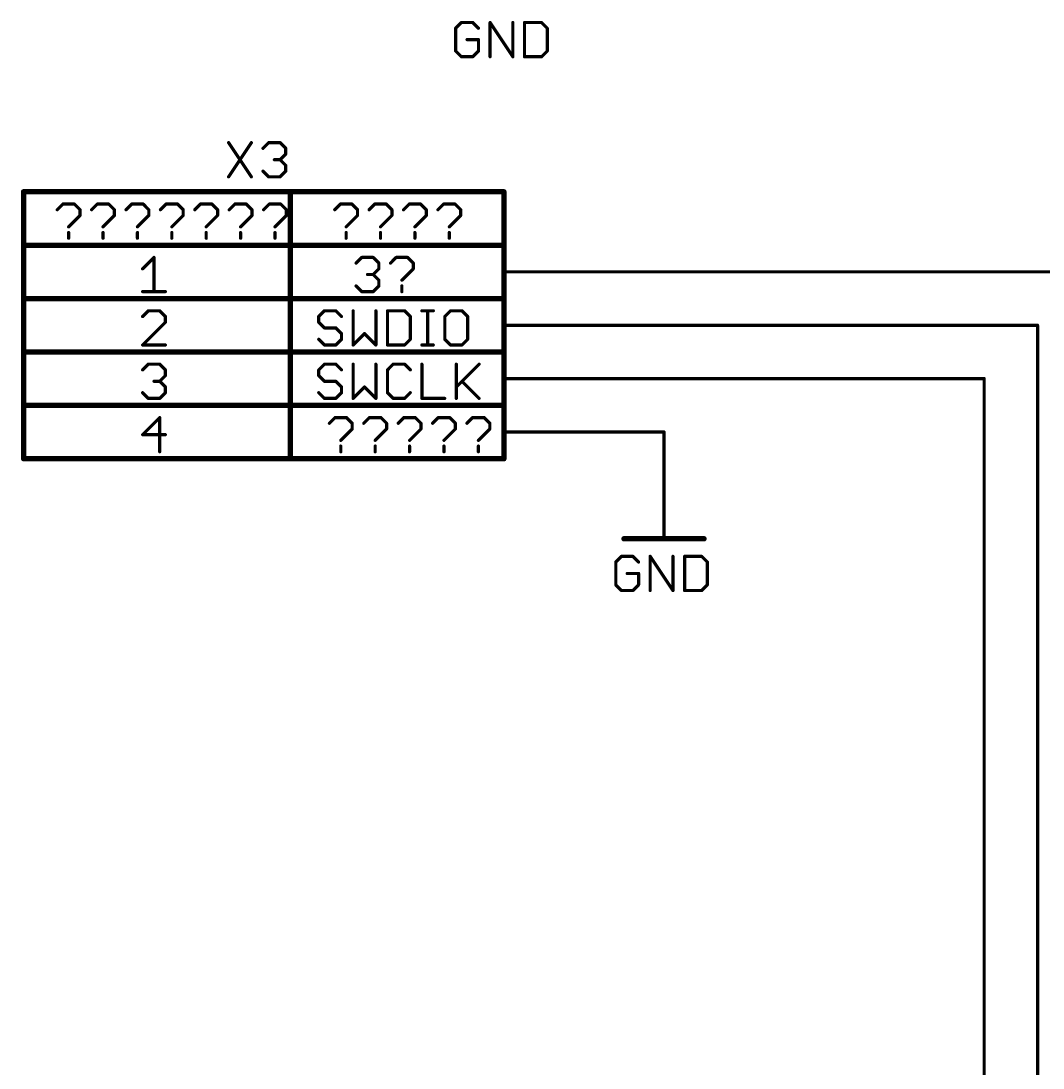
# Model space of a CAD drawing. Extents: x -173 to 61, y -47 to 113.
# Drawn here: x -162.69 to -114.04, y 15.46 to 65.28 of the extents above; entities that cross this region are included whole.
import ezdxf

# ---------------------------------------------------------------- set-up
doc = ezdxf.new("R2010")
doc.units = 0
for name, color, linetype in [('91', 94, 'CONTINUOUS'), ('94', 14, 'CONTINUOUS'), ('95', 251, 'CONTINUOUS'), ('96', 251, 'CONTINUOUS')]:
    doc.layers.add(name, color=color, linetype=linetype)

msp = doc.modelspace()

# ---------------------------------------------------------------- linework, layer by layer
at = {"layer": '91', "const_width": 0.1524}
for points in [[(-68.58, 53.34), (-134.62, 53.34)], [(-114.3, 50.8), (-134.62, 50.8)], [(-114.3, 2.54), (-114.3, 50.8)], [(-116.84, 48.26), (-134.62, 48.26)], [(-116.84, 0), (-116.84, 48.26)], [(-134.62, 45.72), (-132.08, 45.72)], [(-132.08, 45.72), (-132.08, 43.18)]]:
    msp.add_lwpolyline(points, dxfattribs=at)
at = {"layer": '91', "const_width": 0.0762}
for points in [[(-134.62, 53.3781, 1), (-134.62, 53.3019)], [(-134.62, 50.8381, 1), (-134.62, 50.7619)], [(-114.2619, 50.8, 1), (-114.3381, 50.8)], [(-114.3, 50.7619, 1), (-114.3, 50.8381)], [(-134.62, 48.2981, 1), (-134.62, 48.2219)], [(-116.8019, 48.26, 1), (-116.8781, 48.26)], [(-116.84, 48.2219, 1), (-116.84, 48.2981)], [(-134.62, 45.7581, 1), (-134.62, 45.6819)], [(-132.0419, 45.72, 1), (-132.1181, 45.72)], [(-132.08, 45.6819, 1), (-132.08, 45.7581)], [(-132.1181, 43.18, 1), (-132.0419, 43.18)]]:
    msp.add_lwpolyline(points, format="xyb", dxfattribs=at)
at = {"layer": '94'}
for points, const_width in [([(-149.86, 57.15), (-162.56, 57.15)], 0.254), ([(-162.56, 57.15), (-162.56, 54.61)], 0.254), ([(-139.7, 57.15), (-149.86, 57.15)], 0.254), ([(-149.86, 57.15), (-149.86, 44.45)], 0.254), ([(-139.7, 54.61), (-139.7, 57.15)], 0.254), ([(-162.56, 54.61), (-162.56, 52.07)], 0.254), ([(-139.7, 54.61), (-162.56, 54.61)], 0.254), ([(-139.7, 52.07), (-139.7, 54.61)], 0.254), ([(-134.62, 53.34), (-139.7, 53.34)], 0.1524), ([(-162.56, 52.07), (-162.56, 49.53)], 0.254), ([(-139.7, 52.07), (-162.56, 52.07)], 0.254), ([(-139.7, 49.53), (-139.7, 52.07)], 0.254), ([(-134.62, 50.8), (-139.7, 50.8)], 0.1524), ([(-162.56, 49.53), (-162.56, 46.99)], 0.254), ([(-139.7, 49.53), (-162.56, 49.53)], 0.254), ([(-139.7, 46.99), (-139.7, 49.53)], 0.254), ([(-134.62, 48.26), (-139.7, 48.26)], 0.1524), ([(-162.56, 46.99), (-162.56, 44.45)], 0.254), ([(-139.7, 46.99), (-162.56, 46.99)], 0.254), ([(-139.7, 44.45), (-139.7, 46.99)], 0.254), ([(-134.62, 45.72), (-139.7, 45.72)], 0.1524), ([(-162.56, 44.45), (-149.86, 44.45)], 0.254), ([(-149.86, 44.45), (-139.7, 44.45)], 0.254), ([(-132.08, 43.18), (-132.08, 40.64)], 0.1524), ([(-130.175, 40.64), (-133.985, 40.64)], 0.254)]:
    msp.add_lwpolyline(points, dxfattribs=dict(at, const_width=const_width))
for points, const_width in [([(-162.56, 57.2135, 1), (-162.56, 57.0865)], 0.127), ([(-162.4965, 57.15, 1), (-162.6235, 57.15)], 0.127), ([(-149.86, 57.2135, 1), (-149.86, 57.0865)], 0.127), ([(-149.7965, 57.15, 1), (-149.9235, 57.15)], 0.127), ([(-149.86, 57.0865, 1), (-149.86, 57.2135)], 0.127), ([(-139.6365, 57.15, 1), (-139.7635, 57.15)], 0.127), ([(-139.7, 57.0865, 1), (-139.7, 57.2135)], 0.127), ([(-162.4965, 54.61, 1), (-162.6235, 54.61)], 0.127), ([(-162.56, 54.6735, 1), (-162.56, 54.5465)], 0.127), ([(-162.6235, 54.61, 1), (-162.4965, 54.61)], 0.127), ([(-139.6365, 54.61, 1), (-139.7635, 54.61)], 0.127), ([(-139.7635, 54.61, 1), (-139.6365, 54.61)], 0.127), ([(-139.7, 54.5465, 1), (-139.7, 54.6735)], 0.127), ([(-139.7, 53.3781, 1), (-139.7, 53.3019)], 0.0762), ([(-134.62, 53.3019, 1), (-134.62, 53.3781)], 0.0762), ([(-162.4965, 52.07, 1), (-162.6235, 52.07)], 0.127), ([(-162.56, 52.1335, 1), (-162.56, 52.0065)], 0.127), ([(-162.6235, 52.07, 1), (-162.4965, 52.07)], 0.127), ([(-139.6365, 52.07, 1), (-139.7635, 52.07)], 0.127), ([(-139.7635, 52.07, 1), (-139.6365, 52.07)], 0.127), ([(-139.7, 52.0065, 1), (-139.7, 52.1335)], 0.127), ([(-139.7, 50.8381, 1), (-139.7, 50.7619)], 0.0762), ([(-134.62, 50.7619, 1), (-134.62, 50.8381)], 0.0762), ([(-162.4965, 49.53, 1), (-162.6235, 49.53)], 0.127), ([(-162.56, 49.5935, 1), (-162.56, 49.4665)], 0.127), ([(-162.6235, 49.53, 1), (-162.4965, 49.53)], 0.127), ([(-139.6365, 49.53, 1), (-139.7635, 49.53)], 0.127), ([(-139.7635, 49.53, 1), (-139.6365, 49.53)], 0.127), ([(-139.7, 49.4665, 1), (-139.7, 49.5935)], 0.127), ([(-139.7, 48.2981, 1), (-139.7, 48.2219)], 0.0762), ([(-134.62, 48.2219, 1), (-134.62, 48.2981)], 0.0762), ([(-162.4965, 46.99, 1), (-162.6235, 46.99)], 0.127), ([(-162.56, 47.0535, 1), (-162.56, 46.9265)], 0.127), ([(-162.6235, 46.99, 1), (-162.4965, 46.99)], 0.127), ([(-139.6365, 46.99, 1), (-139.7635, 46.99)], 0.127), ([(-139.7635, 46.99, 1), (-139.6365, 46.99)], 0.127), ([(-139.7, 46.9265, 1), (-139.7, 47.0535)], 0.127), ([(-139.7, 45.7581, 1), (-139.7, 45.6819)], 0.0762), ([(-134.62, 45.6819, 1), (-134.62, 45.7581)], 0.0762), ([(-162.56, 44.5135, 1), (-162.56, 44.3865)], 0.127), ([(-162.6235, 44.45, 1), (-162.4965, 44.45)], 0.127), ([(-149.86, 44.5135, 1), (-149.86, 44.3865)], 0.127), ([(-149.9235, 44.45, 1), (-149.7965, 44.45)], 0.127), ([(-149.86, 44.3865, 1), (-149.86, 44.5135)], 0.127), ([(-139.7635, 44.45, 1), (-139.6365, 44.45)], 0.127), ([(-139.7, 44.3865, 1), (-139.7, 44.5135)], 0.127), ([(-132.0419, 43.18, 1), (-132.1181, 43.18)], 0.0762), ([(-133.985, 40.7035, 1), (-133.985, 40.5765)], 0.127), ([(-132.1181, 40.64, 1), (-132.0419, 40.64)], 0.0762), ([(-130.175, 40.5765, 1), (-130.175, 40.7035)], 0.127)]:
    msp.add_lwpolyline(points, format="xyb", dxfattribs=dict(at, const_width=const_width))
at = {"layer": '95', "const_width": 0.1524}
for points in [[(-152.8041, 59.4882), (-151.7195, 57.8612)], [(-151.7195, 59.4882), (-152.8041, 57.8612)], [(-151.167, 59.217), (-150.8958, 59.4882)], [(-150.8958, 59.4882), (-150.3535, 59.4882)], [(-150.3535, 59.4882), (-150.0823, 59.217)], [(-150.0823, 59.217), (-150.0823, 58.9459)], [(-150.0823, 58.9459), (-150.3535, 58.6747)], [(-150.3535, 58.6747), (-150.6246, 58.6747)], [(-150.3535, 58.6747), (-150.0823, 58.4035)], [(-150.0823, 58.4035), (-150.0823, 58.1324)], [(-150.8958, 57.8612), (-151.167, 58.1324)], [(-150.3535, 57.8612), (-150.8958, 57.8612)], [(-150.0823, 58.1324), (-150.3535, 57.8612)], [(-160.9598, 56.296), (-160.6886, 56.5672)], [(-160.6886, 56.5672), (-160.1463, 56.5672)], [(-160.1463, 56.5672), (-159.8751, 56.296)], [(-159.8751, 56.296), (-159.8751, 56.0249)], [(-159.3226, 56.296), (-159.0515, 56.5672)], [(-159.0515, 56.5672), (-158.5092, 56.5672)], [(-158.5092, 56.5672), (-158.238, 56.296)], [(-158.238, 56.296), (-158.238, 56.0249)], [(-157.6855, 56.296), (-157.4143, 56.5672)], [(-157.4143, 56.5672), (-156.872, 56.5672)], [(-156.872, 56.5672), (-156.6008, 56.296)], [(-156.6008, 56.296), (-156.6008, 56.0249)], [(-156.0483, 56.296), (-155.7772, 56.5672)], [(-155.7772, 56.5672), (-155.2348, 56.5672)], [(-155.2348, 56.5672), (-154.9637, 56.296)], [(-154.9637, 56.296), (-154.9637, 56.0249)], [(-154.4112, 56.296), (-154.14, 56.5672)], [(-154.14, 56.5672), (-153.5977, 56.5672)], [(-153.5977, 56.5672), (-153.3265, 56.296)], [(-153.3265, 56.296), (-153.3265, 56.0249)], [(-152.774, 56.296), (-152.5029, 56.5672)], [(-152.5029, 56.5672), (-151.9605, 56.5672)], [(-151.9605, 56.5672), (-151.6894, 56.296)], [(-151.6894, 56.296), (-151.6894, 56.0249)], [(-151.1369, 56.296), (-150.8657, 56.5672)], [(-150.8657, 56.5672), (-150.3234, 56.5672)], [(-150.3234, 56.5672), (-150.0522, 56.296)], [(-150.0522, 56.296), (-150.0522, 56.0249)], [(-147.7518, 56.296), (-147.4806, 56.5672)], [(-147.4806, 56.5672), (-146.9383, 56.5672)], [(-146.9383, 56.5672), (-146.6671, 56.296)], [(-146.6671, 56.296), (-146.6671, 56.0249)], [(-146.1146, 56.296), (-145.8435, 56.5672)], [(-145.8435, 56.5672), (-145.3012, 56.5672)], [(-145.3012, 56.5672), (-145.03, 56.296)], [(-145.03, 56.296), (-145.03, 56.0249)], [(-144.4775, 56.296), (-144.2063, 56.5672)], [(-144.2063, 56.5672), (-143.664, 56.5672)], [(-143.664, 56.5672), (-143.3928, 56.296)], [(-143.3928, 56.296), (-143.3928, 56.0249)], [(-142.8403, 56.296), (-142.5692, 56.5672)], [(-142.5692, 56.5672), (-142.0268, 56.5672)], [(-142.0268, 56.5672), (-141.7557, 56.296)], [(-141.7557, 56.296), (-141.7557, 56.0249)], [(-159.8751, 56.0249), (-160.4175, 55.4825)], [(-158.238, 56.0249), (-158.7803, 55.4825)], [(-156.6008, 56.0249), (-157.1432, 55.4825)], [(-154.9637, 56.0249), (-155.506, 55.4825)], [(-153.3265, 56.0249), (-153.8688, 55.4825)], [(-151.6894, 56.0249), (-152.2317, 55.4825)], [(-150.0522, 56.0249), (-150.5945, 55.4825)], [(-146.6671, 56.0249), (-147.2095, 55.4825)], [(-145.03, 56.0249), (-145.5723, 55.4825)], [(-143.3928, 56.0249), (-143.9352, 55.4825)], [(-141.7557, 56.0249), (-142.298, 55.4825)], [(-160.4175, 55.2114), (-160.4175, 54.9402)], [(-158.7803, 55.2114), (-158.7803, 54.9402)], [(-157.1432, 55.2114), (-157.1432, 54.9402)], [(-155.506, 55.2114), (-155.506, 54.9402)], [(-153.8688, 55.2114), (-153.8688, 54.9402)], [(-152.2317, 55.2114), (-152.2317, 54.9402)], [(-150.5945, 55.2114), (-150.5945, 54.9402)], [(-147.2095, 55.2114), (-147.2095, 54.9402)], [(-145.5723, 55.2114), (-145.5723, 54.9402)], [(-143.9352, 55.2114), (-143.9352, 54.9402)], [(-142.298, 55.2114), (-142.298, 54.9402)], [(-156.8958, 53.4849), (-156.3535, 54.0272)], [(-156.3535, 54.0272), (-156.3535, 52.4002)], [(-146.7358, 53.756), (-146.4646, 54.0272)], [(-146.4646, 54.0272), (-145.9223, 54.0272)], [(-145.9223, 54.0272), (-145.6511, 53.756)], [(-145.6511, 53.756), (-145.6511, 53.4849)], [(-145.0986, 53.756), (-144.8275, 54.0272)], [(-144.8275, 54.0272), (-144.2852, 54.0272)], [(-144.2852, 54.0272), (-144.014, 53.756)], [(-144.014, 53.756), (-144.014, 53.4849)], [(-145.6511, 53.4849), (-145.9223, 53.2137)], [(-144.014, 53.4849), (-144.5563, 52.9425)], [(-145.9223, 53.2137), (-146.1935, 53.2137)], [(-145.9223, 53.2137), (-145.6511, 52.9425)], [(-145.6511, 52.9425), (-145.6511, 52.6714)], [(-156.8958, 52.4002), (-155.8111, 52.4002)], [(-146.4646, 52.4002), (-146.7358, 52.6714)], [(-145.9223, 52.4002), (-146.4646, 52.4002)], [(-145.6511, 52.6714), (-145.9223, 52.4002)], [(-144.5563, 52.6714), (-144.5563, 52.4002)], [(-156.6246, 51.4872), (-156.8958, 51.216)], [(-156.0823, 51.4872), (-156.6246, 51.4872)], [(-155.8111, 51.216), (-156.0823, 51.4872)], [(-148.2426, 51.4872), (-148.5138, 51.216)], [(-147.7003, 51.4872), (-148.2426, 51.4872)], [(-147.4291, 51.216), (-147.7003, 51.4872)], [(-146.8766, 51.4872), (-146.8766, 49.8602)], [(-145.792, 49.8602), (-145.792, 51.4872)], [(-145.2395, 51.4872), (-145.2395, 49.8602)], [(-144.426, 51.4872), (-145.2395, 51.4872)], [(-144.1548, 51.216), (-144.426, 51.4872)], [(-143.6023, 51.4872), (-143.06, 51.4872)], [(-143.3312, 49.8602), (-143.3312, 51.4872)], [(-142.2397, 51.4872), (-142.5109, 51.216)], [(-141.6974, 51.4872), (-142.2397, 51.4872)], [(-141.4262, 51.216), (-141.6974, 51.4872)], [(-156.8958, 49.8602), (-155.8111, 50.9449)], [(-155.8111, 50.9449), (-155.8111, 51.216)], [(-148.5138, 51.216), (-148.5138, 50.9449)], [(-148.5138, 50.9449), (-148.2426, 50.6737)], [(-144.1548, 50.1314), (-144.1548, 51.216)], [(-142.5109, 51.216), (-142.5109, 50.1314)], [(-141.4262, 50.1314), (-141.4262, 51.216)], [(-148.2426, 50.6737), (-147.7003, 50.6737)], [(-147.7003, 50.6737), (-147.4291, 50.4025)], [(-147.4291, 50.4025), (-147.4291, 50.1314)], [(-146.8766, 49.8602), (-146.3343, 50.4025)], [(-146.3343, 50.4025), (-145.792, 49.8602)], [(-155.8111, 49.8602), (-156.8958, 49.8602)], [(-148.2426, 49.8602), (-148.5138, 50.1314)], [(-147.7003, 49.8602), (-148.2426, 49.8602)], [(-147.4291, 50.1314), (-147.7003, 49.8602)], [(-145.2395, 49.8602), (-144.426, 49.8602)], [(-144.426, 49.8602), (-144.1548, 50.1314)], [(-143.6023, 49.8602), (-143.06, 49.8602)], [(-142.5109, 50.1314), (-142.2397, 49.8602)], [(-142.2397, 49.8602), (-141.6974, 49.8602)], [(-141.6974, 49.8602), (-141.4262, 50.1314)], [(-156.8958, 48.676), (-156.6246, 48.9472)], [(-156.6246, 48.9472), (-156.0823, 48.9472)], [(-156.0823, 48.9472), (-155.8111, 48.676)], [(-148.2426, 48.9472), (-148.5138, 48.676)], [(-147.7003, 48.9472), (-148.2426, 48.9472)], [(-147.4291, 48.676), (-147.7003, 48.9472)], [(-146.8766, 48.9472), (-146.8766, 47.3202)], [(-145.792, 47.3202), (-145.792, 48.9472)], [(-144.9683, 48.9472), (-145.2395, 48.676)], [(-144.426, 48.9472), (-144.9683, 48.9472)], [(-144.1548, 48.676), (-144.426, 48.9472)], [(-143.6023, 48.9472), (-143.6023, 47.3202)], [(-141.9652, 48.9472), (-141.9652, 47.3202)], [(-141.9652, 47.8625), (-140.8805, 48.9472)], [(-155.8111, 48.4049), (-156.0823, 48.1337)], [(-155.8111, 48.676), (-155.8111, 48.4049)], [(-148.5138, 48.676), (-148.5138, 48.4049)], [(-148.5138, 48.4049), (-148.2426, 48.1337)], [(-145.2395, 48.676), (-145.2395, 47.5914)], [(-156.0823, 48.1337), (-156.3535, 48.1337)], [(-156.0823, 48.1337), (-155.8111, 47.8625)], [(-155.8111, 47.8625), (-155.8111, 47.5914)], [(-148.2426, 48.1337), (-147.7003, 48.1337)], [(-147.7003, 48.1337), (-147.4291, 47.8625)], [(-147.4291, 47.8625), (-147.4291, 47.5914)], [(-146.8766, 47.3202), (-146.3343, 47.8625)], [(-146.3343, 47.8625), (-145.792, 47.3202)], [(-141.694, 48.1337), (-140.8805, 47.3202)], [(-156.6246, 47.3202), (-156.8958, 47.5914)], [(-156.0823, 47.3202), (-156.6246, 47.3202)], [(-155.8111, 47.5914), (-156.0823, 47.3202)], [(-148.2426, 47.3202), (-148.5138, 47.5914)], [(-147.7003, 47.3202), (-148.2426, 47.3202)], [(-147.4291, 47.5914), (-147.7003, 47.3202)], [(-145.2395, 47.5914), (-144.9683, 47.3202)], [(-144.9683, 47.3202), (-144.426, 47.3202)], [(-144.426, 47.3202), (-144.1548, 47.5914)], [(-143.6023, 47.3202), (-142.5177, 47.3202)], [(-156.0823, 46.4072), (-156.8958, 45.5937)], [(-156.0823, 44.7802), (-156.0823, 46.4072)], [(-148.0058, 46.136), (-147.7346, 46.4072)], [(-147.7346, 46.4072), (-147.1923, 46.4072)], [(-147.1923, 46.4072), (-146.9211, 46.136)], [(-146.3686, 46.136), (-146.0975, 46.4072)], [(-146.0975, 46.4072), (-145.5551, 46.4072)], [(-145.5551, 46.4072), (-145.284, 46.136)], [(-144.7315, 46.136), (-144.4603, 46.4072)], [(-144.4603, 46.4072), (-143.918, 46.4072)], [(-143.918, 46.4072), (-143.6468, 46.136)], [(-143.0943, 46.136), (-142.8232, 46.4072)], [(-142.8232, 46.4072), (-142.2808, 46.4072)], [(-142.2808, 46.4072), (-142.0097, 46.136)], [(-141.4572, 46.136), (-141.186, 46.4072)], [(-141.186, 46.4072), (-140.6437, 46.4072)], [(-140.6437, 46.4072), (-140.3725, 46.136)], [(-146.9211, 45.8649), (-147.4635, 45.3225)], [(-146.9211, 46.136), (-146.9211, 45.8649)], [(-145.284, 45.8649), (-145.8263, 45.3225)], [(-145.284, 46.136), (-145.284, 45.8649)], [(-143.6468, 45.8649), (-144.1892, 45.3225)], [(-143.6468, 46.136), (-143.6468, 45.8649)], [(-142.0097, 45.8649), (-142.552, 45.3225)], [(-142.0097, 46.136), (-142.0097, 45.8649)], [(-140.3725, 45.8649), (-140.9148, 45.3225)], [(-140.3725, 46.136), (-140.3725, 45.8649)], [(-156.8958, 45.5937), (-155.8111, 45.5937)], [(-147.4635, 45.0514), (-147.4635, 44.7802)], [(-145.8263, 45.0514), (-145.8263, 44.7802)], [(-144.1892, 45.0514), (-144.1892, 44.7802)], [(-142.552, 45.0514), (-142.552, 44.7802)], [(-140.9148, 45.0514), (-140.9148, 44.7802)]]:
    msp.add_lwpolyline(points, dxfattribs=at)
at = {"layer": '95', "const_width": 0.0762}
for points in [[(-152.7724, 59.5093, 1), (-152.8358, 59.4671)], [(-151.6878, 59.4671, 1), (-151.7512, 59.5093)], [(-150.8958, 59.5263, 1), (-150.8958, 59.4501)], [(-150.8689, 59.4612, 1), (-150.9227, 59.5151)], [(-150.3265, 59.5151, 1), (-150.3804, 59.4612)], [(-150.3535, 59.4501, 1), (-150.3535, 59.5263)], [(-150.0442, 59.217, 1), (-150.1204, 59.217)], [(-151.1939, 59.244, 1), (-151.14, 59.1901)], [(-150.1204, 58.9459, 1), (-150.0442, 58.9459)], [(-150.1092, 59.1901, 1), (-150.0554, 59.244)], [(-150.0554, 58.9189, 1), (-150.1092, 58.9728)], [(-150.6246, 58.7128, 1), (-150.6246, 58.6366)], [(-150.3265, 58.7016, 1), (-150.3804, 58.6478)], [(-150.3804, 58.7016, 1), (-150.3265, 58.6478)], [(-150.3535, 58.6366, 1), (-150.3535, 58.7128)], [(-150.0442, 58.4035, 1), (-150.1204, 58.4035)], [(-150.1092, 58.3766, 1), (-150.0554, 58.4305)], [(-152.8358, 57.8823, 1), (-152.7724, 57.8401)], [(-151.7512, 57.8401, 1), (-151.6878, 57.8823)], [(-151.14, 58.1593, 1), (-151.1939, 58.1054)], [(-150.8958, 57.8993, 1), (-150.8958, 57.8231)], [(-150.9227, 57.8343, 1), (-150.8689, 57.8881)], [(-150.3804, 57.8881, 1), (-150.3265, 57.8343)], [(-150.3535, 57.8231, 1), (-150.3535, 57.8993)], [(-150.1204, 58.1324, 1), (-150.0442, 58.1324)], [(-150.0554, 58.1054, 1), (-150.1092, 58.1593)], [(-160.9867, 56.323, 1), (-160.9329, 56.2691)], [(-160.6886, 56.6053, 1), (-160.6886, 56.5291)], [(-160.6617, 56.5402, 1), (-160.7156, 56.5941)], [(-160.1194, 56.5941, 1), (-160.1732, 56.5402)], [(-160.1463, 56.5291, 1), (-160.1463, 56.6053)], [(-159.837, 56.296, 1), (-159.9132, 56.296)], [(-159.9021, 56.2691, 1), (-159.8482, 56.323)], [(-159.3496, 56.323, 1), (-159.2957, 56.2691)], [(-159.0515, 56.6053, 1), (-159.0515, 56.5291)], [(-159.0245, 56.5402, 1), (-159.0784, 56.5941)], [(-158.4822, 56.5941, 1), (-158.5361, 56.5402)], [(-158.5092, 56.5291, 1), (-158.5092, 56.6053)], [(-158.1999, 56.296, 1), (-158.2761, 56.296)], [(-158.2649, 56.2691, 1), (-158.211, 56.323)], [(-157.7124, 56.323, 1), (-157.6585, 56.2691)], [(-157.4143, 56.6053, 1), (-157.4143, 56.5291)], [(-157.3874, 56.5402, 1), (-157.4413, 56.5941)], [(-156.8451, 56.5941, 1), (-156.8989, 56.5402)], [(-156.872, 56.5291, 1), (-156.872, 56.6053)], [(-156.5627, 56.296, 1), (-156.6389, 56.296)], [(-156.6278, 56.2691, 1), (-156.5739, 56.323)], [(-156.0753, 56.323, 1), (-156.0214, 56.2691)], [(-155.7772, 56.6053, 1), (-155.7772, 56.5291)], [(-155.7502, 56.5402, 1), (-155.8041, 56.5941)], [(-155.2079, 56.5941, 1), (-155.2618, 56.5402)], [(-155.2348, 56.5291, 1), (-155.2348, 56.6053)], [(-154.9256, 56.296, 1), (-155.0018, 56.296)], [(-154.9906, 56.2691, 1), (-154.9367, 56.323)], [(-154.4381, 56.323, 1), (-154.3842, 56.2691)], [(-154.14, 56.6053, 1), (-154.14, 56.5291)], [(-154.1131, 56.5402, 1), (-154.167, 56.5941)], [(-153.5707, 56.5941, 1), (-153.6246, 56.5402)], [(-153.5977, 56.5291, 1), (-153.5977, 56.6053)], [(-153.2884, 56.296, 1), (-153.3646, 56.296)], [(-153.3535, 56.2691, 1), (-153.2996, 56.323)], [(-152.801, 56.323, 1), (-152.7471, 56.2691)], [(-152.5029, 56.6053, 1), (-152.5029, 56.5291)], [(-152.4759, 56.5402, 1), (-152.5298, 56.5941)], [(-151.9336, 56.5941, 1), (-151.9875, 56.5402)], [(-151.9605, 56.5291, 1), (-151.9605, 56.6053)], [(-151.6513, 56.296, 1), (-151.7275, 56.296)], [(-151.7163, 56.2691, 1), (-151.6624, 56.323)], [(-151.1638, 56.323, 1), (-151.1099, 56.2691)], [(-150.8657, 56.6053, 1), (-150.8657, 56.5291)], [(-150.8388, 56.5402, 1), (-150.8926, 56.5941)], [(-150.2964, 56.5941, 1), (-150.3503, 56.5402)], [(-150.3234, 56.5291, 1), (-150.3234, 56.6053)], [(-150.0141, 56.296, 1), (-150.0903, 56.296)], [(-150.0791, 56.2691, 1), (-150.0253, 56.323)], [(-147.7787, 56.323, 1), (-147.7249, 56.2691)], [(-147.4806, 56.6053, 1), (-147.4806, 56.5291)], [(-147.4537, 56.5402, 1), (-147.5076, 56.5941)], [(-146.9114, 56.5941, 1), (-146.9652, 56.5402)], [(-146.9383, 56.5291, 1), (-146.9383, 56.6053)], [(-146.629, 56.296, 1), (-146.7052, 56.296)], [(-146.6941, 56.2691, 1), (-146.6402, 56.323)], [(-146.1416, 56.323, 1), (-146.0877, 56.2691)], [(-145.8435, 56.6053, 1), (-145.8435, 56.5291)], [(-145.8165, 56.5402, 1), (-145.8704, 56.5941)], [(-145.2742, 56.5941, 1), (-145.3281, 56.5402)], [(-145.3012, 56.5291, 1), (-145.3012, 56.6053)], [(-144.9919, 56.296, 1), (-145.0681, 56.296)], [(-145.0569, 56.2691, 1), (-145.003, 56.323)], [(-144.5044, 56.323, 1), (-144.4505, 56.2691)], [(-144.2063, 56.6053, 1), (-144.2063, 56.5291)], [(-144.1794, 56.5402, 1), (-144.2333, 56.5941)], [(-143.6371, 56.5941, 1), (-143.6909, 56.5402)], [(-143.664, 56.5291, 1), (-143.664, 56.6053)], [(-143.3547, 56.296, 1), (-143.4309, 56.296)], [(-143.4198, 56.2691, 1), (-143.3659, 56.323)], [(-142.8673, 56.323, 1), (-142.8134, 56.2691)], [(-142.5692, 56.6053, 1), (-142.5692, 56.5291)], [(-142.5422, 56.5402, 1), (-142.5961, 56.5941)], [(-141.9999, 56.5941, 1), (-142.0538, 56.5402)], [(-142.0268, 56.5291, 1), (-142.0268, 56.6053)], [(-141.7176, 56.296, 1), (-141.7938, 56.296)], [(-141.7826, 56.2691, 1), (-141.7287, 56.323)], [(-159.9132, 56.0249, 1), (-159.837, 56.0249)], [(-159.8482, 55.9979, 1), (-159.9021, 56.0518)], [(-158.2761, 56.0249, 1), (-158.1999, 56.0249)], [(-158.211, 55.9979, 1), (-158.2649, 56.0518)], [(-156.6389, 56.0249, 1), (-156.5627, 56.0249)], [(-156.5739, 55.9979, 1), (-156.6278, 56.0518)], [(-155.0018, 56.0249, 1), (-154.9256, 56.0249)], [(-154.9367, 55.9979, 1), (-154.9906, 56.0518)], [(-153.3646, 56.0249, 1), (-153.2884, 56.0249)], [(-153.2996, 55.9979, 1), (-153.3535, 56.0518)], [(-151.7275, 56.0249, 1), (-151.6513, 56.0249)], [(-151.6624, 55.9979, 1), (-151.7163, 56.0518)], [(-150.0903, 56.0249, 1), (-150.0141, 56.0249)], [(-150.0253, 55.9979, 1), (-150.0791, 56.0518)], [(-146.7052, 56.0249, 1), (-146.629, 56.0249)], [(-146.6402, 55.9979, 1), (-146.6941, 56.0518)], [(-145.0681, 56.0249, 1), (-144.9919, 56.0249)], [(-145.003, 55.9979, 1), (-145.0569, 56.0518)], [(-143.4309, 56.0249, 1), (-143.3547, 56.0249)], [(-143.3659, 55.9979, 1), (-143.4198, 56.0518)], [(-141.7938, 56.0249, 1), (-141.7176, 56.0249)], [(-141.7287, 55.9979, 1), (-141.7826, 56.0518)], [(-160.4444, 55.5095, 1), (-160.3905, 55.4556)], [(-158.8073, 55.5095, 1), (-158.7534, 55.4556)], [(-157.1701, 55.5095, 1), (-157.1162, 55.4556)], [(-155.5329, 55.5095, 1), (-155.4791, 55.4556)], [(-153.8958, 55.5095, 1), (-153.8419, 55.4556)], [(-152.2586, 55.5095, 1), (-152.2047, 55.4556)], [(-150.6215, 55.5095, 1), (-150.5676, 55.4556)], [(-147.2364, 55.5095, 1), (-147.1825, 55.4556)], [(-145.5993, 55.5095, 1), (-145.5454, 55.4556)], [(-143.9621, 55.5095, 1), (-143.9082, 55.4556)], [(-142.3249, 55.5095, 1), (-142.2711, 55.4556)], [(-160.3794, 55.2114, 1), (-160.4556, 55.2114)], [(-160.4556, 54.9402, 1), (-160.3794, 54.9402)], [(-158.7422, 55.2114, 1), (-158.8184, 55.2114)], [(-158.8184, 54.9402, 1), (-158.7422, 54.9402)], [(-157.1051, 55.2114, 1), (-157.1813, 55.2114)], [(-157.1813, 54.9402, 1), (-157.1051, 54.9402)], [(-155.4679, 55.2114, 1), (-155.5441, 55.2114)], [(-155.5441, 54.9402, 1), (-155.4679, 54.9402)], [(-153.8307, 55.2114, 1), (-153.9069, 55.2114)], [(-153.9069, 54.9402, 1), (-153.8307, 54.9402)], [(-152.1936, 55.2114, 1), (-152.2698, 55.2114)], [(-152.2698, 54.9402, 1), (-152.1936, 54.9402)], [(-150.5564, 55.2114, 1), (-150.6326, 55.2114)], [(-150.6326, 54.9402, 1), (-150.5564, 54.9402)], [(-147.1714, 55.2114, 1), (-147.2476, 55.2114)], [(-147.2476, 54.9402, 1), (-147.1714, 54.9402)], [(-145.5342, 55.2114, 1), (-145.6104, 55.2114)], [(-145.6104, 54.9402, 1), (-145.5342, 54.9402)], [(-143.8971, 55.2114, 1), (-143.9733, 55.2114)], [(-143.9733, 54.9402, 1), (-143.8971, 54.9402)], [(-142.2599, 55.2114, 1), (-142.3361, 55.2114)], [(-142.3361, 54.9402, 1), (-142.2599, 54.9402)], [(-156.3154, 54.0272, 1), (-156.3916, 54.0272)], [(-156.3265, 54.0002, 1), (-156.3804, 54.0541)], [(-146.7627, 53.783, 1), (-146.7089, 53.7291)], [(-146.4646, 54.0653, 1), (-146.4646, 53.9891)], [(-146.4377, 54.0002, 1), (-146.4916, 54.0541)], [(-145.8954, 54.0541, 1), (-145.9492, 54.0002)], [(-145.9223, 53.9891, 1), (-145.9223, 54.0653)], [(-145.613, 53.756, 1), (-145.6892, 53.756)], [(-145.6781, 53.7291, 1), (-145.6242, 53.783)], [(-145.1256, 53.783, 1), (-145.0717, 53.7291)], [(-144.8275, 54.0653, 1), (-144.8275, 53.9891)], [(-144.8005, 54.0002, 1), (-144.8544, 54.0541)], [(-144.2582, 54.0541, 1), (-144.3121, 54.0002)], [(-144.2852, 53.9891, 1), (-144.2852, 54.0653)], [(-143.9759, 53.756, 1), (-144.0521, 53.756)], [(-144.0409, 53.7291, 1), (-143.987, 53.783)], [(-156.9227, 53.5118, 1), (-156.8689, 53.4579)], [(-145.6892, 53.4849, 1), (-145.613, 53.4849)], [(-145.6242, 53.4579, 1), (-145.6781, 53.5118)], [(-144.0521, 53.4849, 1), (-143.9759, 53.4849)], [(-143.987, 53.4579, 1), (-144.0409, 53.5118)], [(-146.1935, 53.2518, 1), (-146.1935, 53.1756)], [(-145.8954, 53.2406, 1), (-145.9492, 53.1868)], [(-145.9492, 53.2406, 1), (-145.8954, 53.1868)], [(-145.9223, 53.1756, 1), (-145.9223, 53.2518)], [(-145.613, 52.9425, 1), (-145.6892, 52.9425)], [(-145.6781, 52.9156, 1), (-145.6242, 52.9695)], [(-144.5833, 52.9695, 1), (-144.5294, 52.9156)], [(-156.8958, 52.4383, 1), (-156.8958, 52.3621)], [(-156.3916, 52.4002, 1), (-156.3154, 52.4002)], [(-155.8111, 52.3621, 1), (-155.8111, 52.4383)], [(-146.7089, 52.6983, 1), (-146.7627, 52.6444)], [(-146.4646, 52.4383, 1), (-146.4646, 52.3621)], [(-146.4916, 52.3733, 1), (-146.4377, 52.4271)], [(-145.9492, 52.4271, 1), (-145.8954, 52.3733)], [(-145.9223, 52.3621, 1), (-145.9223, 52.4383)], [(-145.6892, 52.6714, 1), (-145.613, 52.6714)], [(-145.6242, 52.6444, 1), (-145.6781, 52.6983)], [(-144.5182, 52.6714, 1), (-144.5944, 52.6714)], [(-144.5944, 52.4002, 1), (-144.5182, 52.4002)], [(-156.6246, 51.5253, 1), (-156.6246, 51.4491)], [(-156.5977, 51.4602, 1), (-156.6516, 51.5141)], [(-156.0554, 51.5141, 1), (-156.1092, 51.4602)], [(-156.0823, 51.4491, 1), (-156.0823, 51.5253)], [(-148.2426, 51.5253, 1), (-148.2426, 51.4491)], [(-148.2157, 51.4602, 1), (-148.2696, 51.5141)], [(-147.6734, 51.5141, 1), (-147.7272, 51.4602)], [(-147.7003, 51.4491, 1), (-147.7003, 51.5253)], [(-146.8385, 51.4872, 1), (-146.9147, 51.4872)], [(-145.7539, 51.4872, 1), (-145.8301, 51.4872)], [(-145.2014, 51.4872, 1), (-145.2776, 51.4872)], [(-145.2395, 51.5253, 1), (-145.2395, 51.4491)], [(-144.3991, 51.5141, 1), (-144.4529, 51.4602)], [(-144.426, 51.4491, 1), (-144.426, 51.5253)], [(-143.6023, 51.5253, 1), (-143.6023, 51.4491)], [(-143.2931, 51.4872, 1), (-143.3693, 51.4872)], [(-143.06, 51.4491, 1), (-143.06, 51.5253)], [(-142.2397, 51.5253, 1), (-142.2397, 51.4491)], [(-142.2128, 51.4602, 1), (-142.2667, 51.5141)], [(-141.6705, 51.5141, 1), (-141.7243, 51.4602)], [(-141.6974, 51.4491, 1), (-141.6974, 51.5253)], [(-156.9227, 51.243, 1), (-156.8689, 51.1891)], [(-155.773, 51.216, 1), (-155.8492, 51.216)], [(-155.8492, 50.9449, 1), (-155.773, 50.9449)], [(-155.8381, 51.1891, 1), (-155.7842, 51.243)], [(-155.7842, 50.9179, 1), (-155.8381, 50.9718)], [(-148.4757, 51.216, 1), (-148.5519, 51.216)], [(-148.5407, 51.243, 1), (-148.4869, 51.1891)], [(-148.4869, 50.9718, 1), (-148.5407, 50.9179)], [(-148.5519, 50.9449, 1), (-148.4757, 50.9449)], [(-147.4561, 51.1891, 1), (-147.4022, 51.243)], [(-144.1167, 51.216, 1), (-144.1929, 51.216)], [(-144.1818, 51.1891, 1), (-144.1279, 51.243)], [(-142.4728, 51.216, 1), (-142.549, 51.216)], [(-142.5378, 51.243, 1), (-142.484, 51.1891)], [(-141.3881, 51.216, 1), (-141.4643, 51.216)], [(-141.4532, 51.1891, 1), (-141.3993, 51.243)], [(-148.2426, 50.7118, 1), (-148.2426, 50.6356)], [(-148.2696, 50.6468, 1), (-148.2157, 50.7006)], [(-147.6734, 50.7006, 1), (-147.7272, 50.6468)], [(-147.7003, 50.6356, 1), (-147.7003, 50.7118)], [(-147.391, 50.4025, 1), (-147.4672, 50.4025)], [(-147.4561, 50.3756, 1), (-147.4022, 50.4295)], [(-146.3074, 50.4295, 1), (-146.3613, 50.3756)], [(-146.3074, 50.3756, 1), (-146.3613, 50.4295)], [(-156.8958, 49.8983, 1), (-156.8958, 49.8221)], [(-156.9227, 49.8871, 1), (-156.8689, 49.8333)], [(-155.8111, 49.8221, 1), (-155.8111, 49.8983)], [(-148.4869, 50.1583, 1), (-148.5407, 50.1044)], [(-148.2426, 49.8983, 1), (-148.2426, 49.8221)], [(-148.2696, 49.8333, 1), (-148.2157, 49.8871)], [(-147.7272, 49.8871, 1), (-147.6734, 49.8333)], [(-147.7003, 49.8221, 1), (-147.7003, 49.8983)], [(-147.4672, 50.1314, 1), (-147.391, 50.1314)], [(-147.4022, 50.1044, 1), (-147.4561, 50.1583)], [(-146.9036, 49.8871, 1), (-146.8497, 49.8333)], [(-146.9147, 49.8602, 1), (-146.8385, 49.8602)], [(-145.8301, 49.8602, 1), (-145.7539, 49.8602)], [(-145.8189, 49.8333, 1), (-145.765, 49.8871)], [(-145.2395, 49.8983, 1), (-145.2395, 49.8221)], [(-145.2776, 49.8602, 1), (-145.2014, 49.8602)], [(-144.4529, 49.8871, 1), (-144.3991, 49.8333)], [(-144.426, 49.8221, 1), (-144.426, 49.8983)], [(-144.1929, 50.1314, 1), (-144.1167, 50.1314)], [(-144.1279, 50.1044, 1), (-144.1818, 50.1583)], [(-143.6023, 49.8983, 1), (-143.6023, 49.8221)], [(-143.3693, 49.8602, 1), (-143.2931, 49.8602)], [(-143.06, 49.8221, 1), (-143.06, 49.8983)], [(-142.484, 50.1583, 1), (-142.5378, 50.1044)], [(-142.549, 50.1314, 1), (-142.4728, 50.1314)], [(-142.2397, 49.8983, 1), (-142.2397, 49.8221)], [(-142.2667, 49.8333, 1), (-142.2128, 49.8871)], [(-141.7243, 49.8871, 1), (-141.6705, 49.8333)], [(-141.6974, 49.8221, 1), (-141.6974, 49.8983)], [(-141.4643, 50.1314, 1), (-141.3881, 50.1314)], [(-141.3993, 50.1044, 1), (-141.4532, 50.1583)], [(-156.6246, 48.9853, 1), (-156.6246, 48.9091)], [(-156.5977, 48.9202, 1), (-156.6516, 48.9741)], [(-156.0554, 48.9741, 1), (-156.1092, 48.9202)], [(-156.0823, 48.9091, 1), (-156.0823, 48.9853)], [(-148.2426, 48.9853, 1), (-148.2426, 48.9091)], [(-148.2157, 48.9202, 1), (-148.2696, 48.9741)], [(-147.6734, 48.9741, 1), (-147.7272, 48.9202)], [(-147.7003, 48.9091, 1), (-147.7003, 48.9853)], [(-146.8385, 48.9472, 1), (-146.9147, 48.9472)], [(-145.7539, 48.9472, 1), (-145.8301, 48.9472)], [(-144.9683, 48.9853, 1), (-144.9683, 48.9091)], [(-144.9414, 48.9202, 1), (-144.9953, 48.9741)], [(-144.3991, 48.9741, 1), (-144.4529, 48.9202)], [(-144.426, 48.9091, 1), (-144.426, 48.9853)], [(-143.5642, 48.9472, 1), (-143.6404, 48.9472)], [(-141.9271, 48.9472, 1), (-142.0033, 48.9472)], [(-140.8536, 48.9202, 1), (-140.9075, 48.9741)], [(-156.9227, 48.703, 1), (-156.8689, 48.6491)], [(-155.773, 48.676, 1), (-155.8492, 48.676)], [(-155.8492, 48.4049, 1), (-155.773, 48.4049)], [(-155.8381, 48.6491, 1), (-155.7842, 48.703)], [(-155.7842, 48.3779, 1), (-155.8381, 48.4318)], [(-148.4757, 48.676, 1), (-148.5519, 48.676)], [(-148.5407, 48.703, 1), (-148.4869, 48.6491)], [(-148.4869, 48.4318, 1), (-148.5407, 48.3779)], [(-148.5519, 48.4049, 1), (-148.4757, 48.4049)], [(-147.4561, 48.6491, 1), (-147.4022, 48.703)], [(-145.2014, 48.676, 1), (-145.2776, 48.676)], [(-145.2664, 48.703, 1), (-145.2125, 48.6491)], [(-144.1818, 48.6491, 1), (-144.1279, 48.703)], [(-156.3535, 48.1718, 1), (-156.3535, 48.0956)], [(-156.0554, 48.1606, 1), (-156.1092, 48.1068)], [(-156.1092, 48.1606, 1), (-156.0554, 48.1068)], [(-156.0823, 48.0956, 1), (-156.0823, 48.1718)], [(-155.773, 47.8625, 1), (-155.8492, 47.8625)], [(-155.8381, 47.8356, 1), (-155.7842, 47.8895)], [(-148.2426, 48.1718, 1), (-148.2426, 48.0956)], [(-148.2696, 48.1068, 1), (-148.2157, 48.1606)], [(-147.6734, 48.1606, 1), (-147.7272, 48.1068)], [(-147.7003, 48.0956, 1), (-147.7003, 48.1718)], [(-147.391, 47.8625, 1), (-147.4672, 47.8625)], [(-147.4561, 47.8356, 1), (-147.4022, 47.8895)], [(-146.3074, 47.8895, 1), (-146.3613, 47.8356)], [(-146.3074, 47.8356, 1), (-146.3613, 47.8895)], [(-141.9921, 47.8895, 1), (-141.9382, 47.8356)], [(-141.6671, 48.1606, 1), (-141.721, 48.1068)], [(-156.8689, 47.6183, 1), (-156.9227, 47.5644)], [(-156.6246, 47.3583, 1), (-156.6246, 47.2821)], [(-156.6516, 47.2933, 1), (-156.5977, 47.3471)], [(-156.1092, 47.3471, 1), (-156.0554, 47.2933)], [(-156.0823, 47.2821, 1), (-156.0823, 47.3583)], [(-155.8492, 47.5914, 1), (-155.773, 47.5914)], [(-155.7842, 47.5644, 1), (-155.8381, 47.6183)], [(-148.4869, 47.6183, 1), (-148.5407, 47.5644)], [(-148.2426, 47.3583, 1), (-148.2426, 47.2821)], [(-148.2696, 47.2933, 1), (-148.2157, 47.3471)], [(-147.7272, 47.3471, 1), (-147.6734, 47.2933)], [(-147.7003, 47.2821, 1), (-147.7003, 47.3583)], [(-147.4672, 47.5914, 1), (-147.391, 47.5914)], [(-147.4022, 47.5644, 1), (-147.4561, 47.6183)], [(-146.9036, 47.3471, 1), (-146.8497, 47.2933)], [(-146.9147, 47.3202, 1), (-146.8385, 47.3202)], [(-145.8301, 47.3202, 1), (-145.7539, 47.3202)], [(-145.8189, 47.2933, 1), (-145.765, 47.3471)], [(-145.2125, 47.6183, 1), (-145.2664, 47.5644)], [(-145.2776, 47.5914, 1), (-145.2014, 47.5914)], [(-144.9683, 47.3583, 1), (-144.9683, 47.2821)], [(-144.9953, 47.2933, 1), (-144.9414, 47.3471)], [(-144.4529, 47.3471, 1), (-144.3991, 47.2933)], [(-144.426, 47.2821, 1), (-144.426, 47.3583)], [(-144.1279, 47.5644, 1), (-144.1818, 47.6183)], [(-143.6023, 47.3583, 1), (-143.6023, 47.2821)], [(-143.6404, 47.3202, 1), (-143.5642, 47.3202)], [(-142.5177, 47.2821, 1), (-142.5177, 47.3583)], [(-142.0033, 47.3202, 1), (-141.9271, 47.3202)], [(-140.9075, 47.2933, 1), (-140.8536, 47.3471)], [(-156.0442, 46.4072, 1), (-156.1204, 46.4072)], [(-156.0554, 46.3802, 1), (-156.1092, 46.4341)], [(-147.7346, 46.4453, 1), (-147.7346, 46.3691)], [(-147.7077, 46.3802, 1), (-147.7616, 46.4341)], [(-147.1654, 46.4341, 1), (-147.2192, 46.3802)], [(-147.1923, 46.3691, 1), (-147.1923, 46.4453)], [(-146.0975, 46.4453, 1), (-146.0975, 46.3691)], [(-146.0705, 46.3802, 1), (-146.1244, 46.4341)], [(-145.5282, 46.4341, 1), (-145.5821, 46.3802)], [(-145.5551, 46.3691, 1), (-145.5551, 46.4453)], [(-144.4603, 46.4453, 1), (-144.4603, 46.3691)], [(-144.4334, 46.3802, 1), (-144.4873, 46.4341)], [(-143.8911, 46.4341, 1), (-143.9449, 46.3802)], [(-143.918, 46.3691, 1), (-143.918, 46.4453)], [(-142.8232, 46.4453, 1), (-142.8232, 46.3691)], [(-142.7962, 46.3802, 1), (-142.8501, 46.4341)], [(-142.2539, 46.4341, 1), (-142.3078, 46.3802)], [(-142.2808, 46.3691, 1), (-142.2808, 46.4453)], [(-141.186, 46.4453, 1), (-141.186, 46.3691)], [(-141.1591, 46.3802, 1), (-141.213, 46.4341)], [(-140.6167, 46.4341, 1), (-140.6706, 46.3802)], [(-140.6437, 46.3691, 1), (-140.6437, 46.4453)], [(-148.0327, 46.163, 1), (-147.9789, 46.1091)], [(-146.883, 46.136, 1), (-146.9592, 46.136)], [(-146.9592, 45.8649, 1), (-146.883, 45.8649)], [(-146.9481, 46.1091, 1), (-146.8942, 46.163)], [(-146.8942, 45.8379, 1), (-146.9481, 45.8918)], [(-146.3956, 46.163, 1), (-146.3417, 46.1091)], [(-145.2459, 46.136, 1), (-145.3221, 46.136)], [(-145.3221, 45.8649, 1), (-145.2459, 45.8649)], [(-145.3109, 46.1091, 1), (-145.257, 46.163)], [(-145.257, 45.8379, 1), (-145.3109, 45.8918)], [(-144.7584, 46.163, 1), (-144.7045, 46.1091)], [(-143.6087, 46.136, 1), (-143.6849, 46.136)], [(-143.6849, 45.8649, 1), (-143.6087, 45.8649)], [(-143.6738, 46.1091, 1), (-143.6199, 46.163)], [(-143.6199, 45.8379, 1), (-143.6738, 45.8918)], [(-143.1213, 46.163, 1), (-143.0674, 46.1091)], [(-141.9716, 46.136, 1), (-142.0478, 46.136)], [(-142.0478, 45.8649, 1), (-141.9716, 45.8649)], [(-142.0366, 46.1091, 1), (-141.9827, 46.163)], [(-141.9827, 45.8379, 1), (-142.0366, 45.8918)], [(-141.4841, 46.163, 1), (-141.4302, 46.1091)], [(-140.3344, 46.136, 1), (-140.4106, 46.136)], [(-140.4106, 45.8649, 1), (-140.3344, 45.8649)], [(-140.3995, 46.1091, 1), (-140.3456, 46.163)], [(-140.3456, 45.8379, 1), (-140.3995, 45.8918)], [(-156.8958, 45.6318, 1), (-156.8958, 45.5556)], [(-156.9227, 45.6206, 1), (-156.8689, 45.5668)], [(-155.8111, 45.5556, 1), (-155.8111, 45.6318)], [(-147.4904, 45.3495, 1), (-147.4365, 45.2956)], [(-145.8533, 45.3495, 1), (-145.7994, 45.2956)], [(-144.2161, 45.3495, 1), (-144.1622, 45.2956)], [(-142.5789, 45.3495, 1), (-142.5251, 45.2956)], [(-140.9418, 45.3495, 1), (-140.8879, 45.2956)], [(-147.4254, 45.0514, 1), (-147.5016, 45.0514)], [(-145.7882, 45.0514, 1), (-145.8644, 45.0514)], [(-144.1511, 45.0514, 1), (-144.2273, 45.0514)], [(-142.5139, 45.0514, 1), (-142.5901, 45.0514)], [(-140.8767, 45.0514, 1), (-140.9529, 45.0514)], [(-156.1204, 44.7802, 1), (-156.0442, 44.7802)], [(-147.5016, 44.7802, 1), (-147.4254, 44.7802)], [(-145.8644, 44.7802, 1), (-145.7882, 44.7802)], [(-144.2273, 44.7802, 1), (-144.1511, 44.7802)], [(-142.5901, 44.7802, 1), (-142.5139, 44.7802)], [(-140.9529, 44.7802, 1), (-140.8767, 44.7802)]]:
    msp.add_lwpolyline(points, format="xyb", dxfattribs=at)
at = {"layer": '96', "const_width": 0.1524}
for points in [[(-141.7241, 65.2032), (-141.9953, 64.932)], [(-141.1818, 65.2032), (-141.7241, 65.2032)], [(-140.9106, 64.932), (-141.1818, 65.2032)], [(-140.3581, 63.5762), (-140.3581, 65.2032)], [(-140.3581, 65.2032), (-139.2735, 63.5762)], [(-139.2735, 63.5762), (-139.2735, 65.2032)], [(-138.721, 65.2032), (-138.721, 63.5762)], [(-137.9075, 65.2032), (-138.721, 65.2032)], [(-137.6363, 64.932), (-137.9075, 65.2032)], [(-141.9953, 64.932), (-141.9953, 63.8474)], [(-137.6363, 63.8474), (-137.6363, 64.932)], [(-140.9106, 64.3897), (-141.4529, 64.3897)], [(-140.9106, 63.8474), (-140.9106, 64.3897)], [(-141.9953, 63.8474), (-141.7241, 63.5762)], [(-141.1818, 63.5762), (-140.9106, 63.8474)], [(-137.9075, 63.5762), (-137.6363, 63.8474)], [(-141.7241, 63.5762), (-141.1818, 63.5762)], [(-138.721, 63.5762), (-137.9075, 63.5762)], [(-134.1041, 39.8032), (-134.3753, 39.532)], [(-133.5618, 39.8032), (-134.1041, 39.8032)], [(-133.2906, 39.532), (-133.5618, 39.8032)], [(-132.7381, 38.1762), (-132.7381, 39.8032)], [(-132.7381, 39.8032), (-131.6535, 38.1762)], [(-131.6535, 38.1762), (-131.6535, 39.8032)], [(-131.101, 39.8032), (-131.101, 38.1762)], [(-130.2875, 39.8032), (-131.101, 39.8032)], [(-130.0163, 39.532), (-130.2875, 39.8032)], [(-134.3753, 39.532), (-134.3753, 38.4474)], [(-130.0163, 38.4474), (-130.0163, 39.532)], [(-133.2906, 38.9897), (-133.8329, 38.9897)], [(-133.2906, 38.4474), (-133.2906, 38.9897)], [(-134.3753, 38.4474), (-134.1041, 38.1762)], [(-133.5618, 38.1762), (-133.2906, 38.4474)], [(-130.2875, 38.1762), (-130.0163, 38.4474)], [(-134.1041, 38.1762), (-133.5618, 38.1762)], [(-131.101, 38.1762), (-130.2875, 38.1762)]]:
    msp.add_lwpolyline(points, dxfattribs=at)
at = {"layer": '96', "const_width": 0.0762}
for points in [[(-141.7241, 65.2413, 1), (-141.7241, 65.1651)], [(-141.6972, 65.1762, 1), (-141.7511, 65.2301)], [(-141.1548, 65.2301, 1), (-141.2087, 65.1762)], [(-141.1818, 65.1651, 1), (-141.1818, 65.2413)], [(-140.32, 65.2032, 1), (-140.3962, 65.2032)], [(-140.3264, 65.2243, 1), (-140.3898, 65.1821)], [(-139.2354, 65.2032, 1), (-139.3116, 65.2032)], [(-138.6829, 65.2032, 1), (-138.7591, 65.2032)], [(-138.721, 65.2413, 1), (-138.721, 65.1651)], [(-137.8805, 65.2301, 1), (-137.9344, 65.1762)], [(-137.9075, 65.1651, 1), (-137.9075, 65.2413)], [(-141.9572, 64.932, 1), (-142.0334, 64.932)], [(-142.0222, 64.959, 1), (-141.9683, 64.9051)], [(-140.9376, 64.9051, 1), (-140.8837, 64.959)], [(-137.5982, 64.932, 1), (-137.6744, 64.932)], [(-137.6632, 64.9051, 1), (-137.6094, 64.959)], [(-141.4529, 64.4278, 1), (-141.4529, 64.3516)], [(-140.8725, 64.3897, 1), (-140.9487, 64.3897)], [(-140.9106, 64.3516, 1), (-140.9106, 64.4278)], [(-141.9683, 63.8743, 1), (-142.0222, 63.8204)], [(-142.0334, 63.8474, 1), (-141.9572, 63.8474)], [(-140.9487, 63.8474, 1), (-140.8725, 63.8474)], [(-140.8837, 63.8204, 1), (-140.9376, 63.8743)], [(-137.6744, 63.8474, 1), (-137.5982, 63.8474)], [(-137.6094, 63.8204, 1), (-137.6632, 63.8743)], [(-141.7241, 63.6143, 1), (-141.7241, 63.5381)], [(-141.7511, 63.5493, 1), (-141.6972, 63.6031)], [(-141.2087, 63.6031, 1), (-141.1548, 63.5493)], [(-141.1818, 63.5381, 1), (-141.1818, 63.6143)], [(-140.3962, 63.5762, 1), (-140.32, 63.5762)], [(-139.3116, 63.5762, 1), (-139.2354, 63.5762)], [(-139.3052, 63.5551, 1), (-139.2418, 63.5973)], [(-138.721, 63.6143, 1), (-138.721, 63.5381)], [(-138.7591, 63.5762, 1), (-138.6829, 63.5762)], [(-137.9344, 63.6031, 1), (-137.8805, 63.5493)], [(-137.9075, 63.5381, 1), (-137.9075, 63.6143)], [(-134.1041, 39.8413, 1), (-134.1041, 39.7651)], [(-134.0772, 39.7762, 1), (-134.1311, 39.8301)], [(-133.5348, 39.8301, 1), (-133.5887, 39.7762)], [(-133.5618, 39.7651, 1), (-133.5618, 39.8413)], [(-132.7, 39.8032, 1), (-132.7762, 39.8032)], [(-132.7064, 39.8243, 1), (-132.7698, 39.7821)], [(-131.6154, 39.8032, 1), (-131.6916, 39.8032)], [(-131.0629, 39.8032, 1), (-131.1391, 39.8032)], [(-131.101, 39.8413, 1), (-131.101, 39.7651)], [(-130.2605, 39.8301, 1), (-130.3144, 39.7762)], [(-130.2875, 39.7651, 1), (-130.2875, 39.8413)], [(-134.3372, 39.532, 1), (-134.4134, 39.532)], [(-134.4022, 39.559, 1), (-134.3483, 39.5051)], [(-133.3176, 39.5051, 1), (-133.2637, 39.559)], [(-129.9782, 39.532, 1), (-130.0544, 39.532)], [(-130.0432, 39.5051, 1), (-129.9894, 39.559)], [(-133.8329, 39.0278, 1), (-133.8329, 38.9516)], [(-133.2525, 38.9897, 1), (-133.3287, 38.9897)], [(-133.2906, 38.9516, 1), (-133.2906, 39.0278)], [(-134.3483, 38.4743, 1), (-134.4022, 38.4204)], [(-134.4134, 38.4474, 1), (-134.3372, 38.4474)], [(-133.3287, 38.4474, 1), (-133.2525, 38.4474)], [(-133.2637, 38.4204, 1), (-133.3176, 38.4743)], [(-130.0544, 38.4474, 1), (-129.9782, 38.4474)], [(-129.9894, 38.4204, 1), (-130.0432, 38.4743)], [(-134.1041, 38.2143, 1), (-134.1041, 38.1381)], [(-134.1311, 38.1493, 1), (-134.0772, 38.2031)], [(-133.5887, 38.2031, 1), (-133.5348, 38.1493)], [(-133.5618, 38.1381, 1), (-133.5618, 38.2143)], [(-132.7762, 38.1762, 1), (-132.7, 38.1762)], [(-131.6916, 38.1762, 1), (-131.6154, 38.1762)], [(-131.6852, 38.1551, 1), (-131.6218, 38.1973)], [(-131.101, 38.2143, 1), (-131.101, 38.1381)], [(-131.1391, 38.1762, 1), (-131.0629, 38.1762)], [(-130.3144, 38.2031, 1), (-130.2605, 38.1493)], [(-130.2875, 38.1381, 1), (-130.2875, 38.2143)]]:
    msp.add_lwpolyline(points, format="xyb", dxfattribs=at)

doc.saveas('drawing.dxf')
